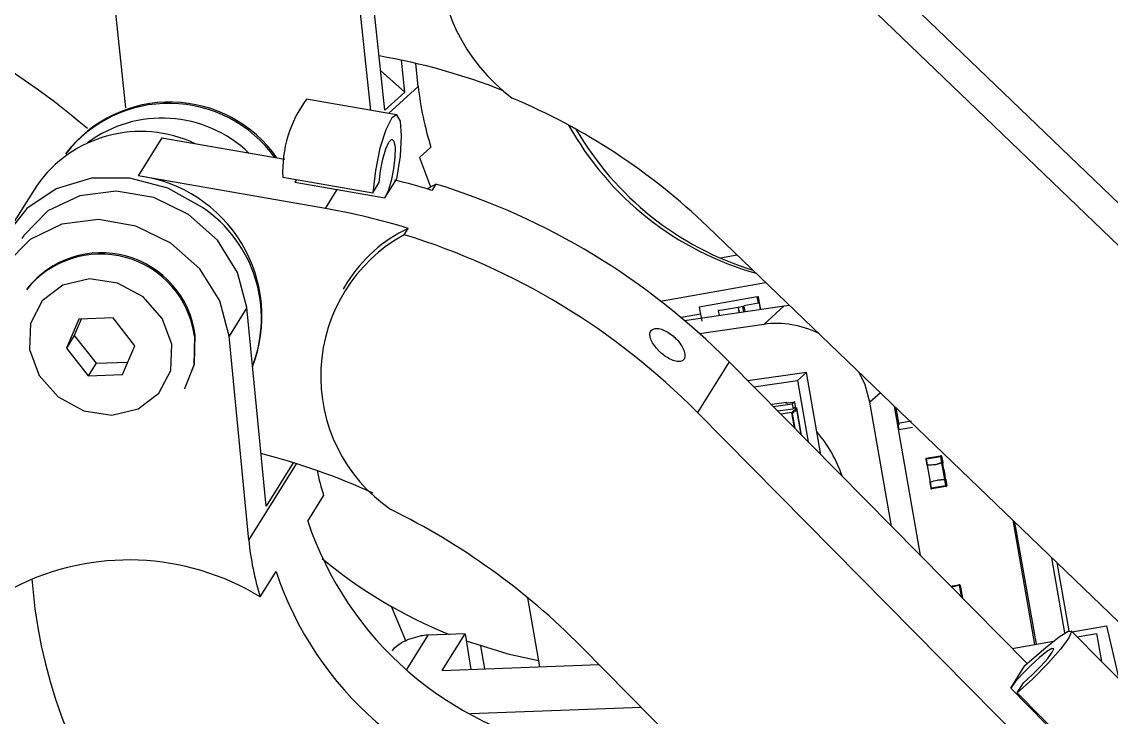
# Model space of a CAD drawing. Header units: millimetres. Extents: x -294 to 2792, y 5 to 1659.
# Drawn here: x 704.07 to 711.08, y 562.32 to 566.8 of the extents above; entities that cross this region are included whole.
import ezdxf

# ---------------------------------------------------------------- set-up
doc = ezdxf.new("R2010")
doc.units = ezdxf.units.MM
doc.layers.get('0').update_dxf_attribs({"lineweight": 18})

msp = doc.modelspace()

# ---------------------------------------------------------------- linework, layer by layer
at = {"color": 7, "linetype": 'Continuous', "lineweight": 25}
for p, q in [((706.4052, 566.2331), (706.2564, 567.6098)), ((706.3152, 566.2312), (706.1741, 567.5357)), ((704.6103, 567.4138), (704.7365, 566.2467)), ((711.3355, 565.4316), (709.3608, 567.3315)), ((713.0076, 563.5503), (709.2146, 567.1997)), ((706.5332, 566.3484), (706.511, 566.5541)), ((706.6195, 566.385), (706.6034, 566.5337)), ((706.3776, 566.4885), (706.5332, 566.3484)), ((706.4273, 566.2117), (706.6195, 566.385)), ((706.4801, 566.2025), (705.9012, 566.3034)), ((706.5332, 566.3484), (706.4052, 566.2331)), ((704.9705, 566.0539), (704.8175, 565.8094)), ((704.9705, 566.0539), (705.7604, 565.9162)), ((704.3545, 565.9575), (704.3494, 565.9494)), ((706.6285, 565.9285), (706.7016, 565.9945)), ((706.6285, 565.9285), (706.6988, 565.7393)), ((706.0225, 565.5995), (704.8175, 565.8094)), ((705.7477, 565.8021), (706.3265, 565.7012)), ((706.4053, 565.6683), (706.4816, 565.7902)), ((704.1617, 565.7437), (703.9833, 565.4586)), ((705.8358, 565.7867), (705.8264, 565.7692)), ((705.8264, 565.7692), (706.099, 565.7217)), ((706.0225, 565.5995), (706.099, 565.7217)), ((706.099, 565.7217), (706.4053, 565.6683)), ((706.3265, 565.7012), (706.3673, 565.7664)), ((706.6748, 565.726), (706.7331, 565.7568)), ((706.7331, 565.7568), (706.7076, 565.7161)), ((706.5292, 565.4309), (706.5547, 565.4717)), ((708.4826, 565.4826), (711.5758, 562.5065)), ((708.673, 565.2994), (708.5644, 565.2802)), ((706.1612, 565.1213), (706.1357, 565.0805)), ((708.1792, 565.004), (708.8559, 565.1234)), ((704.1025, 565.0835), (704.0974, 565.0754)), ((708.8022, 565.031), (708.4282, 564.965)), ((708.8022, 565.031), (708.8088, 565.0321)), ((708.8091, 564.9916), (708.8022, 565.031)), ((708.8232, 564.9502), (708.8088, 565.0321)), ((705.5166, 564.9618), (705.4019, 564.7784)), ((705.64, 563.6836), (705.5166, 564.9618)), ((708.3331, 564.879), (708.9748, 564.9722)), ((708.4282, 564.965), (708.4442, 564.8744)), ((708.6785, 564.9628), (708.5505, 564.9402)), ((708.6796, 564.9629), (708.6785, 564.9628)), ((708.6785, 564.9628), (708.6842, 564.93)), ((708.7091, 564.9682), (708.6796, 564.9629)), ((708.6796, 564.9629), (708.6854, 564.9302)), ((708.7091, 564.9682), (708.7157, 564.9693)), ((708.715, 564.9345), (708.7091, 564.9682)), ((708.7148, 564.9749), (708.8091, 564.9916)), ((708.7157, 564.9693), (708.7217, 564.9355)), ((708.8085, 565.0016), (708.8102, 564.9918)), ((708.8102, 564.9918), (708.8091, 564.9916)), ((708.8129, 565.0024), (708.8221, 564.95)), ((708.8432, 564.8536), (708.9748, 564.9722)), ((708.9748, 564.9722), (709.0089, 564.9762)), ((704.435, 564.8866), (704.3549, 564.7)), ((704.4513, 564.8872), (704.4059, 564.7815)), ((704.6555, 564.8949), (704.435, 564.8866)), ((704.7961, 564.7165), (704.6555, 564.8949)), ((708.4386, 564.9191), (708.312, 564.8968)), ((708.5505, 564.9402), (708.5556, 564.9113)), ((708.5542, 564.9408), (708.5532, 564.9465)), ((708.5553, 564.941), (708.5543, 564.9467)), ((708.8432, 564.8536), (708.4307, 564.7936)), ((704.4059, 564.7815), (704.3549, 564.7)), ((704.4059, 564.7815), (704.5464, 564.6031)), ((705.5287, 563.4654), (705.4019, 564.7784)), ((704.3549, 564.7), (704.4955, 564.5216)), ((704.716, 564.5299), (704.7961, 564.7165)), ((704.5464, 564.6031), (704.4955, 564.5216)), ((704.5464, 564.6031), (704.7507, 564.6107)), ((708.6207, 564.6123), (708.4168, 564.2864)), ((710.539, 562.6706), (708.6207, 564.6123)), ((704.4955, 564.5216), (704.716, 564.5299)), ((709.1193, 564.5446), (708.7418, 564.4898)), ((709.1193, 564.5446), (709.0608, 564.4919)), ((709.2119, 564.0139), (709.1193, 564.5446)), ((708.78, 564.4511), (709.0608, 564.4919)), ((709.0608, 564.4919), (709.1296, 564.0972)), ((705.1147, 564.4389), (705.1198, 564.447)), ((709.594, 564.4132), (709.5264, 564.3522)), ((708.893, 564.3367), (708.8957, 564.3391)), ((708.8957, 564.3391), (708.9926, 564.3532)), ((709.0269, 564.3402), (708.9068, 564.3227)), ((708.9853, 564.3466), (709.0434, 564.355)), ((708.9853, 564.3466), (708.9926, 564.3532)), ((708.9926, 564.3532), (708.9935, 564.3478)), ((709.0434, 564.355), (709.0269, 564.3402)), ((709.0269, 564.3402), (709.032, 564.3109)), ((709.032, 564.3109), (709.0485, 564.3257)), ((709.0485, 564.3257), (709.0434, 564.355)), ((709.6655, 563.5547), (709.5264, 564.3522)), ((709.683, 564.3276), (709.8505, 563.3675)), ((712.2015, 560.4555), (708.4168, 564.2864)), ((708.9328, 564.2965), (709.032, 564.3109)), ((709.0236, 564.2864), (708.9529, 564.2761)), ((709.0565, 564.316), (709.0236, 564.2864)), ((709.0409, 564.187), (709.0236, 564.2864)), ((709.0564, 564.3046), (709.0271, 564.2782)), ((709.0271, 564.2782), (709.0435, 564.1844)), ((709.0565, 564.316), (709.0341, 564.3128)), ((709.0846, 564.1427), (709.0564, 564.3046)), ((709.0872, 564.1401), (709.0565, 564.316)), ((709.7142, 564.2068), (709.6949, 564.3161)), ((709.7949, 564.2312), (709.7069, 564.2157)), ((709.7069, 564.2157), (709.7139, 564.1763)), ((709.7139, 564.1763), (709.8018, 564.1918)), ((709.0601, 564.1676), (709.061, 564.1678)), ((709.061, 564.1678), (709.0612, 564.1665)), ((709.8905, 563.9873), (709.8867, 563.9866)), ((709.8867, 563.9866), (709.8937, 563.9466)), ((709.8899, 563.9913), (709.9805, 564.0072)), ((709.8905, 563.9873), (709.981, 564.0033)), ((709.8975, 563.9473), (709.8905, 563.9873)), ((709.9805, 564.0072), (709.9839, 564.0078)), ((709.9851, 564.004), (709.981, 564.0033)), ((709.981, 564.0033), (709.9881, 563.9632)), ((709.9851, 564.004), (709.9885, 564.0046)), ((709.9922, 563.964), (709.9851, 564.004)), ((709.9955, 563.9646), (709.9885, 564.0046)), ((709.9885, 564.0046), (709.9956, 563.9646)), ((709.9885, 564.0046), (709.9885, 564.0046)), ((705.5287, 563.4654), (705.836, 563.9566)), ((705.8149, 563.9632), (705.64, 563.6836)), ((709.8957, 563.947), (709.9149, 563.8379)), ((709.8964, 563.9416), (709.8966, 563.9417)), ((709.9168, 563.8382), (709.8976, 563.9473)), ((709.9437, 563.95), (709.9438, 563.95)), ((709.9438, 563.95), (709.9881, 563.9633)), ((709.99, 563.9641), (709.9881, 563.9632)), ((709.9881, 563.9633), (709.9895, 563.9638)), ((709.9881, 563.9633), (710.0074, 563.8542)), ((709.99, 563.9641), (709.9895, 563.9638)), ((709.9902, 563.9636), (710.0094, 563.8546)), ((709.9928, 563.9586), (709.9948, 563.959)), ((709.9968, 563.9463), (709.9945, 563.9589)), ((709.9945, 563.9589), (710.0014, 563.9196)), ((710.0029, 563.9199), (710.0009, 563.9195)), ((710.001, 563.918), (710.0009, 563.9195)), ((710.003, 563.9183), (710.001, 563.918)), ((710.0011, 563.9174), (710.001, 563.918)), ((710.0011, 563.9174), (710.0031, 563.9178)), ((710.0015, 563.9159), (710.0011, 563.9174)), ((710.0035, 563.9163), (710.0015, 563.9159)), ((710.0035, 563.916), (710.0015, 563.9157)), ((710.0035, 563.9154), (710.0015, 563.9151)), ((710.0018, 563.9136), (710.0015, 563.9151)), ((710.0035, 563.9148), (710.0015, 563.9145)), ((710.0017, 563.9129), (710.0015, 563.9145)), ((710.0016, 563.9152), (710.0017, 563.9147)), ((710.0017, 563.9147), (710.0019, 563.9135)), ((710.0036, 563.9133), (710.0017, 563.9129)), ((710.0018, 563.9124), (710.0017, 563.9129)), ((710.002, 563.9124), (710.0018, 563.9136)), ((710.0018, 563.9124), (710.0037, 563.9127)), ((710.0022, 563.9109), (710.0018, 563.9124)), ((710.0021, 563.916), (710.0021, 563.9158)), ((710.0025, 563.9095), (710.0021, 563.9116)), ((710.0041, 563.911), (710.0021, 563.9106)), ((710.0025, 563.91), (710.0022, 563.9115)), ((710.0041, 563.9112), (710.0022, 563.9109)), ((710.0042, 563.9104), (710.0022, 563.91)), ((710.0022, 563.9101), (710.0024, 563.9097)), ((710.0025, 563.9101), (710.0022, 563.9101)), ((710.0024, 563.9085), (710.0022, 563.91)), ((710.0025, 563.9101), (710.0023, 563.9117)), ((710.0024, 563.9097), (710.0026, 563.9085)), ((710.0044, 563.9089), (710.0024, 563.9085)), ((710.0026, 563.9074), (710.0024, 563.9085)), ((710.0027, 563.9085), (710.0026, 563.909)), ((710.0028, 563.9085), (710.0026, 563.9085)), ((710.0046, 563.9077), (710.0026, 563.9074)), ((710.003, 563.9077), (710.0027, 563.9085)), ((710.0048, 563.9069), (710.0028, 563.9065)), ((710.0032, 563.9045), (710.0028, 563.9065)), ((710.0029, 563.9199), (710.003, 563.9183)), ((710.003, 563.9193), (710.0029, 563.9199)), ((710.0032, 563.905), (710.0029, 563.9066)), ((710.0031, 563.905), (710.0029, 563.9064)), ((710.003, 563.9189), (710.003, 563.9193)), ((710.0033, 563.9172), (710.003, 563.9189)), ((710.0032, 563.9174), (710.003, 563.9187)), ((710.003, 563.9187), (710.003, 563.9181)), ((710.003, 563.9183), (710.0031, 563.9178)), ((710.003, 563.9181), (710.003, 563.918)), ((710.003, 563.918), (710.0031, 563.918)), ((710.003, 563.9076), (710.0049, 563.908)), ((710.003, 563.9076), (710.003, 563.9077)), ((710.003, 563.9076), (710.003, 563.9076)), ((710.003, 563.9068), (710.003, 563.9076)), ((710.0031, 563.9072), (710.003, 563.9074)), ((710.005, 563.9071), (710.003, 563.9068)), ((710.0031, 563.9062), (710.003, 563.9068)), ((710.0031, 563.918), (710.0032, 563.9174)), ((710.0031, 563.9178), (710.0035, 563.9163)), ((710.0032, 563.9066), (710.0031, 563.9072)), ((710.0032, 563.9064), (710.0032, 563.9066)), ((710.0033, 563.9052), (710.0032, 563.9058)), ((710.0051, 563.9048), (710.0032, 563.9045)), ((710.0034, 563.9169), (710.0033, 563.9172)), ((710.0033, 563.9058), (710.0033, 563.906)), ((710.0034, 563.9052), (710.0033, 563.9058)), ((710.0035, 563.9044), (710.0033, 563.9052)), ((710.0053, 563.904), (710.0033, 563.9037)), ((710.0035, 563.9027), (710.0033, 563.9037)), ((710.0035, 563.9163), (710.0034, 563.9169)), ((710.0053, 563.9057), (710.0034, 563.9053)), ((710.0034, 563.9047), (710.0034, 563.9052)), ((710.0036, 563.9026), (710.0034, 563.9037)), ((710.0035, 563.9154), (710.0038, 563.9139)), ((710.0035, 563.9148), (710.0036, 563.9133)), ((710.0036, 563.9143), (710.0035, 563.9148)), ((710.0036, 563.9041), (710.0035, 563.9049)), ((710.0035, 563.904), (710.0035, 563.9044)), ((710.0055, 563.9044), (710.0035, 563.904)), ((710.0054, 563.903), (710.0035, 563.9027)), ((710.0036, 563.9155), (710.0037, 563.9151)), ((710.0036, 563.9151), (710.0036, 563.9155)), ((710.0038, 563.9139), (710.0036, 563.9151)), ((710.0036, 563.9138), (710.0036, 563.9143)), ((710.0039, 563.9122), (710.0036, 563.9138)), ((710.0039, 563.9123), (710.0036, 563.9137)), ((710.0036, 563.9137), (710.0037, 563.9131)), ((710.0036, 563.9133), (710.0037, 563.9127)), ((710.0038, 563.9016), (710.0036, 563.9026)), ((710.0037, 563.9151), (710.0039, 563.9139)), ((710.0037, 563.9131), (710.0037, 563.913)), ((710.0037, 563.913), (710.0037, 563.9129)), ((710.0037, 563.9129), (710.0039, 563.9123)), ((710.0037, 563.9127), (710.0041, 563.9112)), ((710.0057, 563.9016), (710.0037, 563.9012)), ((710.004, 563.9128), (710.0038, 563.9127)), ((710.0039, 563.902), (710.0038, 563.9029)), ((710.004, 563.9013), (710.0038, 563.9023)), ((710.0038, 563.9012), (710.0038, 563.9016)), ((710.0041, 563.9128), (710.0039, 563.9139)), ((710.0039, 563.9139), (710.004, 563.9133)), ((710.004, 563.9133), (710.0039, 563.9133)), ((710.004, 563.9118), (710.0039, 563.9122)), ((710.0059, 563.901), (710.0039, 563.9007)), ((710.004, 563.9128), (710.0041, 563.9128)), ((710.0041, 563.9119), (710.004, 563.9119)), ((710.0041, 563.9112), (710.004, 563.9118)), ((710.0043, 563.8989), (710.004, 563.9005)), ((710.0042, 563.912), (710.0041, 563.912)), ((710.0041, 563.9119), (710.0045, 563.9099)), ((710.0044, 563.9104), (710.0041, 563.9119)), ((710.0041, 563.9119), (710.0041, 563.9119)), ((710.0045, 563.8984), (710.0041, 563.9005)), ((710.0061, 563.8992), (710.0041, 563.8989)), ((710.0042, 563.8984), (710.0041, 563.8989)), ((710.0042, 563.912), (710.0042, 563.912)), ((710.0046, 563.9099), (710.0042, 563.912)), ((710.0042, 563.912), (710.0045, 563.9104)), ((710.0042, 563.9118), (710.0044, 563.9104)), ((710.0042, 563.9118), (710.0042, 563.9118)), ((710.0045, 563.9104), (710.0042, 563.9118)), ((710.0042, 563.9104), (710.0044, 563.9089)), ((710.0042, 563.9104), (710.0043, 563.91)), ((710.0042, 563.91), (710.0042, 563.9104)), ((710.0044, 563.9088), (710.0042, 563.91)), ((710.0042, 563.9042), (710.0042, 563.9038)), ((710.0045, 563.899), (710.0042, 563.9006)), ((710.0044, 563.8989), (710.0042, 563.9004)), ((710.0062, 563.8987), (710.0042, 563.8984)), ((710.0043, 563.91), (710.0045, 563.9088)), ((710.0044, 563.9104), (710.0044, 563.9104)), ((710.0045, 563.9099), (710.0044, 563.9098)), ((710.0044, 563.9089), (710.0046, 563.9077)), ((710.0045, 563.9082), (710.0044, 563.9088)), ((710.0045, 563.9104), (710.0045, 563.9104)), ((710.0045, 563.9099), (710.0046, 563.9099)), ((710.0046, 563.9093), (710.0045, 563.9093)), ((710.0045, 563.9088), (710.0046, 563.9083)), ((710.0046, 563.9083), (710.0045, 563.9082)), ((710.0046, 563.9093), (710.0047, 563.9088)), ((710.005, 563.908), (710.0046, 563.9093)), ((710.0048, 563.9077), (710.0046, 563.9088)), ((710.0047, 563.9088), (710.0046, 563.9088)), ((710.0046, 563.9077), (710.0048, 563.9077)), ((710.0047, 563.9088), (710.0049, 563.908)), ((710.0049, 563.908), (710.0047, 563.908)), ((710.0049, 563.9079), (710.0047, 563.9079)), ((710.0049, 563.907), (710.0047, 563.907)), ((710.0048, 563.9069), (710.0051, 563.9048)), ((710.005, 563.9053), (710.0048, 563.9069)), ((710.0048, 563.9069), (710.0048, 563.9069)), ((710.0048, 563.9068), (710.0051, 563.9053)), ((710.0049, 563.9068), (710.0048, 563.9068)), ((710.0048, 563.9008), (710.0048, 563.9007)), ((710.0049, 563.908), (710.0049, 563.9079)), ((710.0049, 563.908), (710.0049, 563.908)), ((710.0049, 563.9079), (710.005, 563.9071)), ((710.0049, 563.907), (710.0049, 563.907)), ((710.0053, 563.9048), (710.0049, 563.907)), ((710.0049, 563.907), (710.0052, 563.9053)), ((710.0051, 563.9053), (710.0049, 563.9068)), ((710.005, 563.9077), (710.0051, 563.9075)), ((710.0051, 563.9066), (710.005, 563.9077)), ((710.005, 563.9071), (710.0051, 563.9066)), ((710.0051, 563.9066), (710.005, 563.9066)), ((710.0052, 563.9062), (710.005, 563.9062)), ((710.0051, 563.9053), (710.005, 563.9053)), ((710.0051, 563.9075), (710.0052, 563.907)), ((710.0052, 563.9067), (710.0051, 563.9067)), ((710.0052, 563.9053), (710.0051, 563.9053)), ((710.0051, 563.9048), (710.0053, 563.9048)), ((710.0054, 563.9047), (710.0051, 563.9047)), ((710.0052, 563.9067), (710.0052, 563.907)), ((710.0052, 563.907), (710.0052, 563.9067)), ((710.0052, 563.9067), (710.0052, 563.9067)), ((710.0052, 563.9063), (710.0052, 563.9062)), ((710.0053, 563.906), (710.0052, 563.9063)), ((710.0052, 563.9062), (710.0053, 563.9055)), ((710.0052, 563.9062), (710.0052, 563.9062)), ((710.0053, 563.9055), (710.0052, 563.9062)), ((710.0052, 563.9062), (710.0053, 563.9055)), ((710.0053, 563.9055), (710.0052, 563.9055)), ((710.0053, 563.9055), (710.0052, 563.9055)), ((710.0052, 563.8985), (710.0057, 563.8953)), ((710.0055, 563.9052), (710.0053, 563.906)), ((710.0054, 563.9052), (710.0053, 563.9057)), ((710.0053, 563.9055), (710.0054, 563.9047)), ((710.0054, 563.9051), (710.0053, 563.9055)), ((710.0053, 563.9055), (710.0054, 563.905)), ((710.0053, 563.904), (710.0054, 563.903)), ((710.0053, 563.904), (710.0053, 563.904)), ((710.0054, 563.9031), (710.0053, 563.904)), ((710.0054, 563.9052), (710.0056, 563.9044)), ((710.0055, 563.9045), (710.0054, 563.9052)), ((710.0054, 563.9047), (710.0055, 563.9044)), ((710.0054, 563.904), (710.0056, 563.903)), ((710.0054, 563.904), (710.0054, 563.904)), ((710.0056, 563.9029), (710.0054, 563.904)), ((710.0057, 563.902), (710.0054, 563.9031)), ((710.0056, 563.9044), (710.0055, 563.9052)), ((710.0055, 563.9044), (710.0055, 563.9045)), ((710.0056, 563.9037), (710.0055, 563.9037)), ((710.0058, 563.9027), (710.0055, 563.9026)), ((710.0056, 563.9044), (710.0056, 563.9044)), ((710.0057, 563.9037), (710.0056, 563.9037)), ((710.0056, 563.903), (710.0057, 563.902)), ((710.0058, 563.9015), (710.0056, 563.9029)), ((710.0058, 563.9032), (710.0057, 563.9037)), ((710.0057, 563.9032), (710.0059, 563.9024)), ((710.0057, 563.9032), (710.0058, 563.9032)), ((710.0059, 563.9025), (710.0057, 563.9032)), ((710.0058, 563.9016), (710.0057, 563.902)), ((710.0057, 563.902), (710.0058, 563.9016)), ((710.0058, 563.903), (710.0058, 563.903)), ((710.0059, 563.901), (710.0058, 563.9015)), ((710.0061, 563.9014), (710.0058, 563.9014)), ((710.0059, 563.9025), (710.0059, 563.9025)), ((710.0059, 563.9024), (710.0059, 563.9024)), ((710.006, 563.9021), (710.006, 563.9021)), ((710.006, 563.9017), (710.006, 563.9017)), ((710.006, 563.9009), (710.006, 563.9009)), ((710.0063, 563.8987), (710.006, 563.9009)), ((710.006, 563.9009), (710.0062, 563.8993)), ((710.0062, 563.9009), (710.006, 563.9009)), ((710.0061, 563.9008), (710.0064, 563.8988)), ((710.0064, 563.8993), (710.0061, 563.9008)), ((710.0061, 563.9008), (710.0061, 563.9008)), ((710.0062, 563.8993), (710.0061, 563.8992)), ((710.0061, 563.8992), (710.0062, 563.8987)), ((710.0062, 563.9009), (710.0062, 563.9009)), ((710.0066, 563.8988), (710.0062, 563.9009)), ((710.0062, 563.9009), (710.0065, 563.8993)), ((710.0062, 563.9007), (710.0064, 563.8993)), ((710.0062, 563.9007), (710.0062, 563.9007)), ((710.0064, 563.8993), (710.0062, 563.9007)), ((710.0062, 563.8987), (710.0063, 563.8987)), ((710.0064, 563.8988), (710.0063, 563.8987)), ((710.0064, 563.8993), (710.0064, 563.8993)), ((710.0065, 563.8993), (710.0064, 563.8993)), ((710.0064, 563.8988), (710.0066, 563.8988)), ((709.913, 563.8375), (709.92, 563.7975)), ((709.914, 563.8432), (709.9137, 563.8431)), ((709.9238, 563.7982), (709.9168, 563.8382)), ((709.9612, 563.8515), (709.9611, 563.8515)), ((710.0074, 563.8542), (709.9612, 563.8515)), ((710.005, 563.8951), (710.007, 563.8955)), ((710.0074, 563.8926), (710.0054, 563.8923)), ((710.0056, 563.8907), (710.0076, 563.8911)), ((710.006, 563.8901), (710.0058, 563.8913)), ((710.0061, 563.8899), (710.006, 563.8901)), ((710.0061, 563.8891), (710.006, 563.89)), ((710.0068, 563.8853), (710.0061, 563.8891)), ((710.0082, 563.8872), (710.0062, 563.8869)), ((710.0068, 563.886), (710.0068, 563.886)), ((710.0088, 563.8838), (710.0069, 563.8834)), ((710.0071, 563.8822), (710.0069, 563.8834)), ((710.0091, 563.8825), (710.0071, 563.8822)), ((710.0072, 563.8815), (710.0071, 563.8822)), ((710.0092, 563.8819), (710.0072, 563.8815)), ((710.0093, 563.8835), (710.0073, 563.8831)), ((710.0073, 563.8542), (710.0094, 563.8541)), ((710.0073, 563.8542), (710.0144, 563.8142)), ((710.0077, 563.8913), (710.0076, 563.8915)), ((710.0081, 563.8902), (710.0078, 563.8919)), ((710.0078, 563.8917), (710.008, 563.8904)), ((710.0079, 563.8903), (710.008, 563.8894)), ((710.0087, 563.8864), (710.0079, 563.8903)), ((710.0098, 563.8786), (710.0079, 563.8783)), ((710.008, 563.8904), (710.008, 563.8902)), ((710.008, 563.8894), (710.0088, 563.8856)), ((710.0102, 563.8773), (710.0082, 563.877)), ((710.0087, 563.8864), (710.0087, 563.8864)), ((710.0088, 563.8838), (710.0091, 563.8825)), ((710.0088, 563.8541), (710.0094, 563.8541)), ((710.0089, 563.8771), (710.0119, 563.8604)), ((710.0093, 563.8819), (710.009, 563.8834)), ((710.0091, 563.8825), (710.0092, 563.8819)), ((710.0119, 563.8604), (710.0092, 563.8757)), ((710.0097, 563.8808), (710.0095, 563.8808)), ((710.0121, 563.8605), (710.0102, 563.8601)), ((710.0114, 563.8549), (710.0184, 563.8149)), ((710.0218, 563.8155), (710.0148, 563.8555)), ((710.0148, 563.8555), (710.0218, 563.8155)), ((709.92, 563.7975), (709.9238, 563.7982)), ((710.0144, 563.8142), (709.9238, 563.7982)), ((710.0152, 563.8103), (709.9247, 563.7943)), ((710.0144, 563.8142), (710.0184, 563.8149)), ((710.0186, 563.8109), (710.0152, 563.8103)), ((710.0184, 563.8149), (710.0218, 563.8155)), ((710.0218, 563.8155), (710.0218, 563.8155)), ((705.9088, 563.5878), (706.0107, 563.7508)), ((710.446, 563.5935), (710.587, 562.7937)), ((710.5988, 562.7957), (710.4606, 563.5794)), ((710.7825, 562.8685), (710.6973, 563.3518)), ((710.7303, 563.32), (710.8077, 562.8808)), ((704.1334, 563.2162), (704.1522, 563.0221)), ((705.6029, 563.099), (705.7049, 563.2619)), ((710.0504, 563.1652), (710.0607, 563.167)), ((710.0564, 563.1703), (710.0601, 563.171)), ((710.0564, 563.1703), (710.0567, 563.1683)), ((710.0601, 563.171), (710.1001, 563.178)), ((710.0606, 563.167), (710.1006, 563.174)), ((710.0606, 563.167), (710.0608, 563.169)), ((710.1001, 563.178), (710.1035, 563.1786)), ((710.1047, 563.1748), (710.1006, 563.174)), ((710.1006, 563.174), (710.1135, 563.1013)), ((710.1081, 563.1754), (710.1047, 563.1748)), ((710.1047, 563.1748), (710.1186, 563.0962)), ((710.1228, 563.0918), (710.1081, 563.1754)), ((710.1081, 563.1754), (710.1081, 563.1754)), ((710.1081, 563.1754), (710.1228, 563.0918)), ((707.4018, 562.649), (707.3241, 563.0943)), ((706.5427, 562.812), (706.4474, 563.0374)), ((706.682, 562.8527), (706.5433, 562.6312)), ((706.9212, 562.8617), (706.682, 562.8527)), ((706.7733, 562.6254), (706.9212, 562.8617)), ((706.9212, 562.8617), (706.9592, 562.6324)), ((711.2415, 562.4571), (710.8232, 562.8806)), ((710.8293, 562.8744), (711.0495, 562.9132)), ((710.8613, 562.842), (710.9854, 562.8639)), ((710.9854, 562.8639), (711.0171, 562.6843)), ((711.0495, 562.9132), (711.1281, 562.5719)), ((707.02, 562.7848), (707.046, 562.6357)), ((707.6677, 562.7808), (710.6901, 559.7215)), ((710.4426, 562.7682), (710.7076, 562.8149)), ((710.5248, 562.6583), (710.6588, 562.7743)), ((706.7733, 562.6254), (707.7838, 562.6633)), ((710.4331, 562.5117), (710.5248, 562.6583)), ((710.4331, 562.5117), (710.8514, 562.0882)), ((710.4753, 562.481), (710.5161, 562.5461)), ((710.4753, 562.481), (710.8937, 562.0575)), ((708.0566, 562.3871), (706.9553, 562.3458))]:
    msp.add_line(p, q, dxfattribs=at)
for points in [[(706.4816, 565.7902), (706.5046, 565.9361), (706.513, 566.0671), (706.5053, 566.1609), (706.4829, 566.2017), (706.4496, 566.1825), (706.4109, 566.1067), (706.3735, 565.987), (706.3437, 565.8438), (706.3265, 565.7012)], [(706.3673, 565.7664), (706.3762, 565.8413), (706.3914, 565.9172), (706.4108, 565.9825), (706.4313, 566.0274), (706.4498, 566.0449), (706.4635, 566.0324), (706.4704, 565.9918), (706.4693, 565.9293), (706.4604, 565.8544), (706.4451, 565.7785), (706.4258, 565.7131), (706.4053, 565.6683)], [(705.2311, 565.6052), (705.0079, 565.7306), (704.7634, 565.7954), (704.5176, 565.7941), (704.2903, 565.727), (704.0999, 565.5995), (703.9619, 565.4219), (703.8875, 565.2086), (703.8769, 565.041)], [(705.5166, 564.9618), (705.4571, 565.1884), (705.3281, 565.3948), (705.142, 565.5606), (704.9173, 565.6698), (704.6758, 565.7115), (704.4412, 565.6818), (704.2364, 565.5835), (704.0816, 565.4262), (704.0681, 565.4055)], [(705.4019, 564.7784), (705.3424, 565.0051), (705.2134, 565.2114), (705.0273, 565.3773), (704.8026, 565.4865), (704.5611, 565.5282), (704.3265, 565.4985), (704.1217, 565.4002), (703.9669, 565.2429), (703.8771, 565.042), (703.8612, 564.8173)], [(705.0339, 564.7254), (704.9713, 564.8917), (704.8483, 565.0301), (704.6839, 565.1195), (704.5029, 565.1463), (704.333, 565.1064), (704.2, 565.0058), (704.1242, 564.86), (704.1171, 564.6911), (704.1797, 564.5247), (704.3027, 564.3864), (704.4671, 564.297), (704.6481, 564.2702), (704.818, 564.3101), (704.951, 564.4107), (705.0268, 564.5565), (705.0339, 564.7254)], [(705.1791, 564.7786), (705.1756, 564.59), (705.1147, 564.4389)], [(705.1198, 564.447), (705.1807, 564.5982), (705.1842, 564.7867)], [(709.5264, 564.3522), (709.4953, 564.4649), (709.4586, 564.5435)], [(709.9956, 563.9646), (709.9955, 563.9622), (709.9954, 563.9605), (709.9952, 563.9594), (709.9948, 563.959), (709.9943, 563.9592), (709.9937, 563.9602), (709.993, 563.9617), (709.9922, 563.964)], [(710.0148, 563.8555), (710.014, 563.8577), (710.0132, 563.8593), (710.0126, 563.8602), (710.0121, 563.8605), (710.0118, 563.8601), (710.0115, 563.859), (710.0114, 563.8573), (710.0114, 563.8549)], [(710.6588, 562.7743), (710.7441, 562.8429), (710.8025, 562.8788), (710.825, 562.8765), (710.8082, 562.8363), (710.7548, 562.7642), (710.6727, 562.6714), (710.5746, 562.572), (710.4753, 562.481)], [(706.9288, 562.8159), (707.1963, 562.7338), (707.3946, 562.69)], [(710.5161, 562.5461), (710.5712, 562.5967), (710.6258, 562.652), (710.6713, 562.7035), (710.701, 562.7435), (710.7104, 562.7659), (710.6978, 562.7672), (710.6654, 562.7472), (710.618, 562.7091), (710.5629, 562.6585), (710.5084, 562.6033), (710.4628, 562.5517), (710.4331, 562.5117)]]:
    msp.add_lwpolyline(points, dxfattribs=at)
for centre, radius, start, end in [((707.9317, 567.2576), 1.1825, 123.54056, 233.22085), ((701.2783, 562.3626), 4.9383, 49.42391, 62.12656), ((705.6901, 562.6232), 4.0157, 68.42135, 80.2878), ((708.6217, 566.602), 2.0139, 186.18814, 197.55933), ((705.0206, 565.4426), 0.8419, 34.94976, 142.29053), ((706.5264, 565.8377), 0.7795, 143.31796, 182.62049), ((705.639, 562.5298), 4.0993, 46.07945, 67.2593), ((705.015, 565.4353), 0.841, 35.80167, 142.31518), ((704.9715, 565.3759), 0.8054, 46.12253, 126.64981), ((704.8339, 565.2772), 0.8182, 64.64902, 145.23767), ((709.336, 567.107), 1.9995, 209.04218, 254.29864), ((709.3655, 567.1122), 1.9995, 210.06655, 252.79232), ((704.702, 564.9053), 0.9115, 339.09634, 82.71692), ((705.4155, 561.5125), 4.3977, 72.91365, 76.16959), ((705.3953, 561.4216), 4.537, 44.69032, 72.85078), ((704.7543, 564.894), 0.8563, 338.87211, 56.15909), ((705.2725, 561.3044), 4.3601, 72.89858, 80.09459), ((706.9628, 564.6173), 0.9469, 115.53628, 147.84395), ((707.0331, 564.5199), 1.0411, 118.94603, 235.47268), ((705.1914, 561.0957), 4.537, 44.69032, 72.85078), ((704.5751, 564.6969), 0.6095, 7.70757, 141.60721), ((704.5802, 564.705), 0.6095, 7.70757, 141.60721), ((708.927, 564.2618), 0.5977, 63.09009, 98.05777), ((708.4779, 563.5701), 0.9235, 19.23823, 39.94835), ((704.4944, 559.6982), 4.4646, 65.71928, 75.56473), ((709.8906, 563.9873), 0.004, 100, 190), ((709.9167, 563.9929), 0.0268, 183.57376, 192.13409), ((709.9812, 564.0033), 0.004, 9.97988, 99.97986), ((710.0072, 564.0089), 0.0268, 183.57376, 192.13409), ((709.9846, 564.0039), 0.004, 10, 100), ((709.9846, 564.0039), 0.004, 9.97988, 99.97986), ((707.7961, 564.3053), 1.8695, 192.12704, 197.25444), ((709.9019, 563.9477), 0.00826, 187.89547, 227.74868), ((709.9984, 563.9647), 0.00826, 187.89547, 227.74868), ((709.9211, 563.8393), 0.00826, 152.25132, 192.10453), ((710.0175, 563.8563), 0.00826, 152.25132, 192.10453), ((709.924, 563.7982), 0.004, 190, 280), ((709.9504, 563.8019), 0.0268, 187.86591, 196.42624), ((710.0409, 563.8178), 0.0268, 187.86591, 196.42624), ((710.0145, 563.8142), 0.004, 280.02014, 10.02012), ((710.0179, 563.8148), 0.004, 280, 10), ((710.0179, 563.8148), 0.004, 280.02014, 10.02012), ((704.4395, 559.5862), 4.5417, 44.69937, 63.8236), ((708.0019, 564.2851), 2.2062, 198.42515, 259.49318), ((707.3501, 563.6437), 1.8301, 185.59102, 197.31451), ((704.7566, 561.7143), 1.6228, 58.56741, 116.95112), ((707.9647, 565.7005), 3.065, 230.17408, 248.03853), ((707.798, 563.9593), 2.2062, 198.42515, 259.49318), ((710.1008, 563.1741), 0.004, 9.97988, 99.97986), ((710.1269, 563.1797), 0.0268, 183.57376, 192.13409), ((710.1042, 563.1747), 0.004, 9.97988, 99.97986), ((707.3549, 563.453), 3.2316, 187.66232, 254.31467), ((706.6964, 562.464), 0.389, 92.11879, 99.05865), ((710.3352, 562.8948), 1.0064, 303.70254, 334.22601)]:
    msp.add_arc(centre, radius, start, end, dxfattribs=at)
for points, knots in [([(708.2601, 564.7788), (708.2477, 564.7883), (708.2228, 564.8073), (708.1842, 564.824), (708.1504, 564.8294), (708.1248, 564.8226), (708.1107, 564.8047), (708.1095, 564.7776), (708.1214, 564.7444), (708.1447, 564.7084), (708.1768, 564.6737), (708.214, 564.644), (708.2521, 564.6227), (708.287, 564.6123), (708.3148, 564.6143), (708.3324, 564.6285), (708.338, 564.6534), (708.331, 564.686), (708.3121, 564.7225), (708.2867, 564.7548), (708.2676, 564.772), (708.2601, 564.7788)], [0, 0, 0, 0, 0.0365609, 0.0731245, 0.1096243, 0.1460755, 0.1825111, 0.218944, 0.2553778, 0.2918205, 0.3282971, 0.3648494, 0.4014986, 0.438192, 0.4748041, 0.5112318, 0.5475045, 0.5837786, 0.6202079, 0.6568198, 0.6800798, 0.6800798, 0.6800798, 0.6800798]), ([(709.8946, 563.9475), (709.8944, 563.9473), (709.8939, 563.9471), (709.8937, 563.9468), (709.8937, 563.9466), (709.8937, 563.9466)], [0, 0, 0, 0, 0.000599505, 0.001200107, 0.001363054, 0.001363054, 0.001363054, 0.001363054]), ([(709.8957, 563.947), (709.8957, 563.947), (709.8957, 563.9471), (709.896, 563.9473), (709.8961, 563.9474), (709.8962, 563.9474)], [0, 0, 0, 0, 0.0003043081, 0.0006087348, 0.0006902866, 0.0006902866, 0.0006902866, 0.0006902866]), ([(709.9895, 563.9638), (709.9897, 563.9638), (709.99, 563.9638), (709.9901, 563.9637), (709.9902, 563.9636), (709.9902, 563.9636)], [0, 0, 0, 0, 0.0003317429, 0.0006632672, 0.0007634592, 0.0007634592, 0.0007634592, 0.0007634592]), ([(709.9922, 563.964), (709.9921, 563.9641), (709.9919, 563.9642), (709.9913, 563.9644), (709.9909, 563.9644), (709.9908, 563.9644)], [0, 0, 0, 0, 0.000669034, 0.001338294, 0.001497882, 0.001497882, 0.001497882, 0.001497882]), ([(710.0015, 563.9151), (710.0015, 563.9153), (710.0015, 563.9156), (710.0015, 563.9157), (710.0015, 563.9157)], [0, 0, 0, 0, 0.0003015426, 0.0006187568, 0.0006187568, 0.0006187568, 0.0006187568]), ([(710.0022, 563.91), (710.0022, 563.9102), (710.0021, 563.9105), (710.0021, 563.9106), (710.0021, 563.9106)], [0, 0, 0, 0, 0.0003015426, 0.0006187568, 0.0006187568, 0.0006187568, 0.0006187568]), ([(710.0033, 563.9055), (710.0033, 563.9055), (710.0033, 563.9055), (710.0033, 563.9054), (710.0033, 563.9054), (710.0034, 563.9054), (710.0034, 563.9053)], [0, 0, 0, 0, 0.0000342467, 0.0000664721, 0.0000986975, 0.0001329445, 0.0001329445, 0.0001329445, 0.0001329445]), ([(710.0035, 563.9049), (710.0034, 563.905), (710.0034, 563.9051), (710.0034, 563.9053), (710.0034, 563.9054), (710.0033, 563.9054), (710.0033, 563.9055)], [0, 0, 0, 0, 0.000178383, 0.0003288577, 0.000464057, 0.0006009115, 0.0006009115, 0.0006009115, 0.0006009115]), ([(710.0034, 563.9046), (710.0035, 563.9046), (710.0035, 563.9046), (710.0034, 563.9046), (710.0034, 563.9047), (710.0034, 563.9047)], [0, 0, 0, 0, 0.0000585856, 0.000085439, 0.0001124388, 0.0001124388, 0.0001124388, 0.0001124388]), ([(710.0035, 563.916), (710.0035, 563.916), (710.0034, 563.9159), (710.0035, 563.9156), (710.0035, 563.9154)], [0, 0, 0, 0, 0.0003172143, 0.0006187568, 0.0006187568, 0.0006187568, 0.0006187568]), ([(710.0036, 563.9154), (710.0036, 563.9156), (710.0035, 563.916), (710.0035, 563.916), (710.0035, 563.916)], [0, 0, 0, 0, 0.0003003893, 0.0006193096, 0.0006193096, 0.0006193096, 0.0006193096]), ([(710.0037, 563.9012), (710.0037, 563.9014), (710.0036, 563.9019), (710.0035, 563.9024), (710.0035, 563.9027)], [0, 0, 0, 0, 0.00073297, 0.001494409, 0.001494409, 0.001494409, 0.001494409]), ([(710.0039, 563.9139), (710.0039, 563.9142), (710.0038, 563.9148), (710.0037, 563.9152), (710.0036, 563.9154)], [0, 0, 0, 0, 0.00081804, 0.001579631, 0.001579631, 0.001579631, 0.001579631]), ([(710.0038, 563.9023), (710.0038, 563.9025), (710.0038, 563.9027), (710.0037, 563.9029), (710.0037, 563.9031), (710.0037, 563.9032), (710.0037, 563.9033), (710.0037, 563.9033), (710.0037, 563.9034)], [0, 0, 0, 0, 0.000276651, 0.000399377, 0.000517782, 0.000637433, 0.000763732, 0.001052964, 0.001052964, 0.001052964, 0.001052964]), ([(710.0039, 563.9007), (710.0039, 563.9007), (710.0039, 563.9007), (710.0038, 563.9011), (710.0037, 563.9012)], [0, 0, 0, 0, 0.0003086535, 0.0005941658, 0.0005941658, 0.0005941658, 0.0005941658]), ([(710.0041, 563.9011), (710.0041, 563.9011), (710.0041, 563.9011), (710.004, 563.9013), (710.004, 563.9016), (710.0039, 563.9019), (710.0039, 563.902)], [0, 0, 0, 0, 0.000240142, 0.0004620521, 0.0006952471, 0.0009655717, 0.0009655717, 0.0009655717, 0.0009655717]), ([(710.0041, 563.911), (710.0041, 563.911), (710.0041, 563.9109), (710.0041, 563.9105), (710.0042, 563.9104)], [0, 0, 0, 0, 0.0003172143, 0.0006187568, 0.0006187568, 0.0006187568, 0.0006187568]), ([(710.0043, 563.9104), (710.0042, 563.9106), (710.0042, 563.9109), (710.0041, 563.911), (710.0041, 563.911)], [0, 0, 0, 0, 0.0003003893, 0.0006193096, 0.0006193096, 0.0006193096, 0.0006193096]), ([(710.0046, 563.9088), (710.0045, 563.9091), (710.0044, 563.9097), (710.0043, 563.9102), (710.0043, 563.9104)], [0, 0, 0, 0, 0.00081804, 0.001579631, 0.001579631, 0.001579631, 0.001579631]), ([(710.0052, 563.907), (710.0052, 563.9071), (710.0051, 563.9074), (710.0051, 563.9076), (710.005, 563.9079), (710.005, 563.908), (710.005, 563.908)], [0, 0, 0, 0, 0.000231839, 0.000469166, 0.000732601, 0.001037513, 0.001037513, 0.001037513, 0.001037513]), ([(710.0053, 563.9058), (710.0053, 563.9058), (710.0053, 563.9058), (710.0054, 563.9056), (710.0054, 563.9054), (710.0054, 563.9053), (710.0054, 563.9052)], [0, 0, 0, 0, 0.0001368546, 0.0002720538, 0.0004225285, 0.0006009115, 0.0006009115, 0.0006009115, 0.0006009115]), ([(710.0053, 563.9057), (710.0053, 563.9057), (710.0053, 563.9057), (710.0053, 563.9058), (710.0053, 563.9058), (710.0053, 563.9058), (710.0053, 563.9058)], [0, 0, 0, 0, 0.000034247, 0.0000664724, 0.0000986978, 0.0001329445, 0.0001329445, 0.0001329445, 0.0001329445]), ([(710.0054, 563.9049), (710.0054, 563.9049), (710.0054, 563.9049), (710.0054, 563.9049), (710.0054, 563.905), (710.0054, 563.905), (710.0054, 563.9051)], [0, 0, 0, 0, 0.0000391959, 0.0000765885, 0.0001147322, 0.0001560424, 0.0001560424, 0.0001560424, 0.0001560424]), ([(710.0054, 563.905), (710.0054, 563.905), (710.0054, 563.905), (710.0054, 563.9049), (710.0054, 563.9049), (710.0054, 563.9049)], [0, 0, 0, 0, 0.0000269998, 0.0000538532, 0.0001124388, 0.0001124388, 0.0001124388, 0.0001124388]), ([(710.0054, 563.903), (710.0055, 563.9028), (710.0056, 563.9022), (710.0057, 563.9018), (710.0057, 563.9016)], [0, 0, 0, 0, 0.000761438, 0.001494409, 0.001494409, 0.001494409, 0.001494409]), ([(710.0056, 563.9037), (710.0056, 563.9037), (710.0056, 563.9037), (710.0056, 563.9036), (710.0056, 563.9035), (710.0057, 563.9034), (710.0057, 563.9032), (710.0057, 563.903), (710.0058, 563.9028), (710.0058, 563.9027)], [0, 0, 0, 0, 0.000173047, 0.000296248, 0.000495098, 0.000586845, 0.000747633, 0.000830919, 0.001055722, 0.001055722, 0.001055722, 0.001055722]), ([(710.0058, 563.9026), (710.0058, 563.9027), (710.0058, 563.9028), (710.0058, 563.9029), (710.0057, 563.903), (710.0057, 563.9031), (710.0057, 563.9032), (710.0057, 563.9032), (710.0057, 563.9032), (710.0057, 563.9032)], [0, 0, 0, 0, 0.0001266178, 0.0001707043, 0.0002576644, 0.0003000857, 0.0004104175, 0.0004675936, 0.0005923638, 0.0005923638, 0.0005923638, 0.0005923638]), ([(710.0057, 563.9016), (710.0057, 563.9014), (710.0058, 563.9011), (710.0059, 563.901), (710.0059, 563.901)], [0, 0, 0, 0, 0.0002855124, 0.0005941658, 0.0005941658, 0.0005941658, 0.0005941658]), ([(710.0058, 563.9032), (710.0058, 563.9032), (710.0058, 563.9032), (710.0058, 563.9032), (710.0058, 563.9032), (710.0058, 563.9032), (710.0058, 563.9031), (710.0058, 563.9031), (710.0058, 563.903), (710.0058, 563.903)], [0, 0, 0, 0, 0.0000307131, 0.0000614329, 0.0000921603, 0.0001228947, 0.000153634, 0.0001872826, 0.0002214749, 0.0002214749, 0.0002214749, 0.0002214749]), ([(710.006, 563.9023), (710.0059, 563.9024), (710.0059, 563.9025), (710.0059, 563.9027), (710.0059, 563.9028), (710.0058, 563.9029), (710.0058, 563.903), (710.0058, 563.9031), (710.0058, 563.9031)], [0, 0, 0, 0, 0.0001517806, 0.0002979908, 0.000430452, 0.0005612122, 0.0006765876, 0.0007940921, 0.0007940921, 0.0007940921, 0.0007940921]), ([(710.0058, 563.903), (710.0058, 563.903), (710.0058, 563.9029), (710.0058, 563.9029), (710.0059, 563.9028), (710.0059, 563.9027), (710.0059, 563.9027), (710.0059, 563.9026), (710.0059, 563.9025), (710.0059, 563.9025)], [0, 0, 0, 0, 0.0000748719, 0.000149764, 0.0002246704, 0.0002995803, 0.0003744818, 0.0004493659, 0.0005532607, 0.0005532607, 0.0005532607, 0.0005532607]), ([(710.0058, 563.9027), (710.0058, 563.9026), (710.0058, 563.9025), (710.0058, 563.9024), (710.0059, 563.9023), (710.0059, 563.9021), (710.0059, 563.902), (710.0059, 563.9018), (710.006, 563.9017), (710.006, 563.9017)], [0, 0, 0, 0, 0.000135286, 0.000270585, 0.000405895, 0.000541219, 0.000676552, 0.000811893, 0.001000322, 0.001000322, 0.001000322, 0.001000322]), ([(710.006, 563.9017), (710.006, 563.9017), (710.006, 563.9018), (710.0059, 563.9019), (710.0059, 563.902), (710.0059, 563.9022), (710.0059, 563.9023), (710.0058, 563.9024), (710.0058, 563.9026), (710.0058, 563.9026)], [0, 0, 0, 0, 0.0001275722, 0.0002551632, 0.0003827728, 0.0005103981, 0.0006380329, 0.0007656688, 0.0009525476, 0.0009525476, 0.0009525476, 0.0009525476]), ([(710.006, 563.9021), (710.006, 563.9021), (710.0059, 563.9021), (710.0059, 563.9022), (710.0059, 563.9022), (710.0059, 563.9023), (710.0059, 563.9024), (710.0059, 563.9024), (710.0059, 563.9025), (710.0059, 563.9025)], [0, 0, 0, 0, 0.0000765696, 0.0001146462, 0.0001908851, 0.0002670497, 0.0003051013, 0.0003812231, 0.0004929059, 0.0004929059, 0.0004929059, 0.0004929059]), ([(710.0059, 563.9025), (710.0059, 563.9024), (710.0059, 563.9024), (710.0059, 563.9023), (710.0059, 563.9023), (710.006, 563.9022), (710.006, 563.9022), (710.006, 563.9021), (710.006, 563.9021), (710.006, 563.9021)], [0, 0, 0, 0, 0.0000550647, 0.0001101405, 0.0001652303, 0.0002203366, 0.0002754595, 0.0003317182, 0.0003889182, 0.0003889182, 0.0003889182, 0.0003889182]), ([(710.0059, 563.9024), (710.0059, 563.9023), (710.0059, 563.9021), (710.006, 563.902), (710.006, 563.9018), (710.006, 563.9017), (710.006, 563.9016), (710.0061, 563.9015), (710.0061, 563.9014), (710.0061, 563.9014), (710.0061, 563.9014)], [0, 0, 0, 0, 0.0001574277, 0.0002804916, 0.0003419484, 0.0004422184, 0.0006174696, 0.000701549, 0.0007855782, 0.00096723, 0.00096723, 0.00096723, 0.00096723]), ([(710.0061, 563.9017), (710.0061, 563.9017), (710.0061, 563.9017), (710.006, 563.9018), (710.006, 563.9019), (710.006, 563.902), (710.006, 563.9021), (710.006, 563.9022), (710.006, 563.9023), (710.006, 563.9023)], [0, 0, 0, 0, 0.0000932809, 0.0001865608, 0.0002798238, 0.0003730603, 0.0004662679, 0.000568633, 0.00067177, 0.00067177, 0.00067177, 0.00067177]), ([(710.006, 563.9019), (710.006, 563.9019), (710.006, 563.9019), (710.006, 563.9019), (710.006, 563.902), (710.006, 563.902), (710.006, 563.902), (710.006, 563.902), (710.006, 563.902), (710.006, 563.9021)], [0, 0, 0, 0, 0.0000350772, 0.0000525902, 0.0000701082, 0.0000876314, 0.0001051593, 0.0001139117, 0.0001371441, 0.0001371441, 0.0001371441, 0.0001371441]), ([(710.006, 563.9021), (710.006, 563.9021), (710.006, 563.902), (710.006, 563.902), (710.006, 563.902), (710.006, 563.902), (710.006, 563.9019), (710.006, 563.9019), (710.006, 563.9019), (710.006, 563.9019)], [0, 0, 0, 0, 0.0000198229, 0.0000396517, 0.000059485, 0.0000793195, 0.0000991514, 0.0001189782, 0.0001492089, 0.0001492089, 0.0001492089, 0.0001492089]), ([(710.0061, 563.9014), (710.0061, 563.9014), (710.0061, 563.9014), (710.0061, 563.9014), (710.0061, 563.9015), (710.0061, 563.9015), (710.0061, 563.9015), (710.0061, 563.9016), (710.0061, 563.9016), (710.0061, 563.9017)], [0, 0, 0, 0, 0.0000668698, 0.0000835358, 0.0001169062, 0.0001502865, 0.0001836733, 0.000217793, 0.0002524717, 0.0002524717, 0.0002524717, 0.0002524717]), ([(709.913, 563.8376), (709.913, 563.8375), (709.9131, 563.8373), (709.9137, 563.8371), (709.914, 563.8371), (709.9141, 563.8371)], [0, 0, 0, 0, 0.000606666, 0.001213538, 0.001358249, 0.001358249, 0.001358249, 0.001358249]), ([(709.9155, 563.8377), (709.9154, 563.8377), (709.9151, 563.8377), (709.915, 563.8378), (709.9149, 563.8379), (709.9149, 563.8379)], [0, 0, 0, 0, 0.0003009245, 0.0006016507, 0.0006924736, 0.0006924736, 0.0006924736, 0.0006924736]), ([(710.0054, 563.8923), (710.0053, 563.8927), (710.0052, 563.8935), (710.0051, 563.8944), (710.005, 563.895), (710.005, 563.8951), (710.005, 563.8951)], [0, 0, 0, 0, 0.00075806, 0.001444198, 0.002125803, 0.002871496, 0.002871496, 0.002871496, 0.002871496]), ([(710.0058, 563.8913), (710.0057, 563.8916), (710.0056, 563.8922), (710.0055, 563.8929), (710.0054, 563.8933), (710.0054, 563.8933), (710.0054, 563.8934)], [0, 0, 0, 0, 0.000557978, 0.001041383, 0.001526453, 0.002088751, 0.002088751, 0.002088751, 0.002088751]), ([(710.0056, 563.8907), (710.0055, 563.8911), (710.0055, 563.8917), (710.0054, 563.8921), (710.0054, 563.8923)], [0, 0, 0, 0, 0.000797008, 0.001564336, 0.001564336, 0.001564336, 0.001564336]), ([(710.0062, 563.8869), (710.0061, 563.8876), (710.0058, 563.889), (710.0057, 563.8901), (710.0056, 563.8907)], [0, 0, 0, 0, 0.001945795, 0.003933731, 0.003933731, 0.003933731, 0.003933731]), ([(710.0062, 563.889), (710.0062, 563.889), (710.0062, 563.8891), (710.0062, 563.8893), (710.0061, 563.8895), (710.0061, 563.8898), (710.0061, 563.8899)], [0, 0, 0, 0, 0.0002379657, 0.0004490367, 0.0006601077, 0.0008980734, 0.0008980734, 0.0008980734, 0.0008980734]), ([(710.0069, 563.8834), (710.0068, 563.884), (710.0065, 563.885), (710.0063, 563.8863), (710.0062, 563.8869)], [0, 0, 0, 0, 0.001746767, 0.003470774, 0.003470774, 0.003470774, 0.003470774]), ([(710.0072, 563.8831), (710.0071, 563.8836), (710.007, 563.8844), (710.0069, 563.885), (710.0068, 563.8853)], [0, 0, 0, 0, 0.001090533, 0.002169494, 0.002169494, 0.002169494, 0.002169494]), ([(710.007, 563.8955), (710.007, 563.8954), (710.007, 563.8953), (710.0071, 563.8947), (710.0072, 563.8938), (710.0073, 563.893), (710.0074, 563.8926)], [0, 0, 0, 0, 0.000745693, 0.001427298, 0.002113436, 0.002871496, 0.002871496, 0.002871496, 0.002871496]), ([(710.0077, 563.8805), (710.0077, 563.8806), (710.0076, 563.8809), (710.0075, 563.8815), (710.0073, 563.8823), (710.0072, 563.8828), (710.0072, 563.8831)], [0, 0, 0, 0, 0.00071505, 0.001366299, 0.002014228, 0.00272017, 0.00272017, 0.00272017, 0.00272017]), ([(710.0079, 563.8783), (710.0078, 563.8788), (710.0076, 563.8797), (710.0073, 563.8809), (710.0072, 563.8815)], [0, 0, 0, 0, 0.001668784, 0.003326444, 0.003326444, 0.003326444, 0.003326444]), ([(710.0078, 563.8919), (710.0077, 563.8924), (710.0075, 563.8933), (710.0074, 563.8941), (710.0073, 563.8944)], [0, 0, 0, 0, 0.001309538, 0.002632544, 0.002632544, 0.002632544, 0.002632544]), ([(710.0073, 563.8937), (710.0073, 563.8937), (710.0074, 563.8936), (710.0075, 563.8932), (710.0076, 563.8925), (710.0077, 563.892), (710.0078, 563.8917)], [0, 0, 0, 0, 0.000562298, 0.001047368, 0.001530773, 0.002088751, 0.002088751, 0.002088751, 0.002088751]), ([(710.0076, 563.8915), (710.0076, 563.8918), (710.0075, 563.8923), (710.0074, 563.8928), (710.0074, 563.8931), (710.0073, 563.8934), (710.0073, 563.8936), (710.0073, 563.8937), (710.0073, 563.8937)], [0, 0, 0, 0, 0.000609289, 0.000876185, 0.001130825, 0.001385464, 0.001652361, 0.002261649, 0.002261649, 0.002261649, 0.002261649]), ([(710.0073, 563.8831), (710.0073, 563.883), (710.0074, 563.8827), (710.0074, 563.8823), (710.0075, 563.8821), (710.0075, 563.8821), (710.0075, 563.882)], [0, 0, 0, 0, 0.000301846, 0.000564779, 0.000827908, 0.001130266, 0.001130266, 0.001130266, 0.001130266]), ([(710.0074, 563.8926), (710.0074, 563.8924), (710.0074, 563.8921), (710.0075, 563.8914), (710.0076, 563.8911)], [0, 0, 0, 0, 0.000767328, 0.001564336, 0.001564336, 0.001564336, 0.001564336]), ([(710.0074, 563.8542), (710.0075, 563.8542), (710.0078, 563.8542), (710.0082, 563.8542), (710.0085, 563.8542), (710.0087, 563.8541), (710.0088, 563.8541)], [0, 0, 0, 0, 0.000368808, 0.000737616, 0.001106424, 0.001475016, 0.001475016, 0.001475016, 0.001475016]), ([(710.0076, 563.8911), (710.0076, 563.8905), (710.0078, 563.8893), (710.0081, 563.8879), (710.0082, 563.8872)], [0, 0, 0, 0, 0.001987936, 0.003933731, 0.003933731, 0.003933731, 0.003933731]), ([(710.0082, 563.8872), (710.0081, 563.8878), (710.008, 563.8887), (710.0078, 563.89), (710.0077, 563.8909), (710.0077, 563.8911), (710.0077, 563.8913)], [0, 0, 0, 0, 0.001080629, 0.002027169, 0.002973783, 0.004054607, 0.004054607, 0.004054607, 0.004054607]), ([(710.0079, 563.8788), (710.0079, 563.8788), (710.0079, 563.8788), (710.0079, 563.8792), (710.0078, 563.8797), (710.0077, 563.8802), (710.0077, 563.8805)], [0, 0, 0, 0, 0.000447485, 0.000864393, 0.001284975, 0.001742658, 0.001742658, 0.001742658, 0.001742658]), ([(710.0082, 563.877), (710.0082, 563.877), (710.0081, 563.8772), (710.008, 563.8779), (710.0079, 563.8783)], [0, 0, 0, 0, 0.000687461, 0.00137216, 0.00137216, 0.00137216, 0.00137216]), ([(710.008, 563.8902), (710.008, 563.8901), (710.0081, 563.8899), (710.0081, 563.8896), (710.0082, 563.8894), (710.0082, 563.8894), (710.0082, 563.8894)], [0, 0, 0, 0, 0.0002379657, 0.0004490367, 0.0006601077, 0.0008980734, 0.0008980734, 0.0008980734, 0.0008980734]), ([(710.0082, 563.8894), (710.0082, 563.8894), (710.0082, 563.8894), (710.0082, 563.8896), (710.0081, 563.8899), (710.0081, 563.8901), (710.0081, 563.8902)], [0, 0, 0, 0, 0.0002217498, 0.000420622, 0.0006192198, 0.0008402307, 0.0008402307, 0.0008402307, 0.0008402307]), ([(710.009, 563.8834), (710.009, 563.8836), (710.0089, 563.884), (710.0087, 563.8849), (710.0085, 563.886), (710.0083, 563.8868), (710.0082, 563.8872)], [0, 0, 0, 0, 0.001013202, 0.001937172, 0.002862081, 0.003877849, 0.003877849, 0.003877849, 0.003877849]), ([(710.0082, 563.8872), (710.0083, 563.8866), (710.0085, 563.8854), (710.0087, 563.8843), (710.0088, 563.8838)], [0, 0, 0, 0, 0.001724007, 0.003470774, 0.003470774, 0.003470774, 0.003470774]), ([(710.0093, 563.8835), (710.0093, 563.8839), (710.0092, 563.8845), (710.009, 563.8852), (710.0089, 563.8856), (710.0089, 563.8859), (710.0088, 563.8862), (710.0088, 563.8863), (710.0087, 563.8864)], [0, 0, 0, 0, 0.000780072, 0.001122557, 0.001449628, 0.001776699, 0.002119184, 0.002899256, 0.002899256, 0.002899256, 0.002899256]), ([(710.0088, 563.8856), (710.0088, 563.8853), (710.0089, 563.8847), (710.0091, 563.8839), (710.0091, 563.8835)], [0, 0, 0, 0, 0.001078961, 0.002169494, 0.002169494, 0.002169494, 0.002169494]), ([(710.0094, 563.8546), (710.0094, 563.8545), (710.0093, 563.8544), (710.0091, 563.8542), (710.0089, 563.8541), (710.0088, 563.8541)], [0, 0, 0, 0, 0.00033565, 0.0006714309, 0.0007614462, 0.0007614462, 0.0007614462, 0.0007614462]), ([(710.0091, 563.8835), (710.0092, 563.8832), (710.0093, 563.8826), (710.0094, 563.8818), (710.0096, 563.8812), (710.0096, 563.881), (710.0097, 563.8808)], [0, 0, 0, 0, 0.000705942, 0.001353871, 0.00200512, 0.00272017, 0.00272017, 0.00272017, 0.00272017]), ([(710.0092, 563.8835), (710.0092, 563.8833), (710.0093, 563.883), (710.0094, 563.8827), (710.0094, 563.8825), (710.0094, 563.8824), (710.0094, 563.8824), (710.0095, 563.8824), (710.0094, 563.8825), (710.0094, 563.8826), (710.0094, 563.8828), (710.0094, 563.8831), (710.0093, 563.8833), (710.0093, 563.8835)], [0, 0, 0, 0, 0.000298065, 0.000560191, 0.000822613, 0.001121457, 0.001270892, 0.001405356, 0.001531499, 0.001657299, 0.001790794, 0.001938774, 0.002296085, 0.002296085, 0.002296085, 0.002296085]), ([(710.0092, 563.8819), (710.0093, 563.8813), (710.0095, 563.8801), (710.0097, 563.8791), (710.0098, 563.8786)], [0, 0, 0, 0, 0.00165766, 0.003326444, 0.003326444, 0.003326444, 0.003326444]), ([(710.0097, 563.8808), (710.0097, 563.8809), (710.0097, 563.8812), (710.0096, 563.8818), (710.0095, 563.8826), (710.0094, 563.8832), (710.0093, 563.8835)], [0, 0, 0, 0, 0.000715251, 0.001367581, 0.0020237, 0.002749269, 0.002749269, 0.002749269, 0.002749269]), ([(710.0099, 563.8791), (710.0098, 563.8792), (710.0098, 563.8792), (710.0097, 563.8796), (710.0097, 563.8799), (710.0096, 563.8803), (710.0094, 563.8809), (710.0093, 563.8815), (710.0093, 563.8819)], [0, 0, 0, 0, 0.000780072, 0.001122557, 0.001449628, 0.001776699, 0.002119184, 0.002899256, 0.002899256, 0.002899256, 0.002899256]), ([(710.0097, 563.8808), (710.0097, 563.8806), (710.0098, 563.8801), (710.0099, 563.8795), (710.0099, 563.8792), (710.0099, 563.8791), (710.0099, 563.8791)], [0, 0, 0, 0, 0.000457683, 0.000878265, 0.001295173, 0.001742658, 0.001742658, 0.001742658, 0.001742658]), ([(710.0101, 563.8785), (710.01, 563.8789), (710.01, 563.8795), (710.0098, 563.8804), (710.0097, 563.8808)], [0, 0, 0, 0, 0.001156374, 0.002313834, 0.002313834, 0.002313834, 0.002313834]), ([(710.0098, 563.8786), (710.0099, 563.8783), (710.0101, 563.8775), (710.0102, 563.8774), (710.0102, 563.8773)], [0, 0, 0, 0, 0.000684699, 0.00137216, 0.00137216, 0.00137216, 0.00137216]), ([(710.0103, 563.854), (710.0106, 563.8542), (710.0111, 563.8544), (710.0114, 563.8547), (710.0114, 563.8549), (710.0114, 563.8549)], [0, 0, 0, 0, 0.000660697, 0.001322603, 0.001502183, 0.001502183, 0.001502183, 0.001502183]), ([(710.0609, 563.1699), (710.0607, 563.1702), (710.0605, 563.1707), (710.0602, 563.171), (710.0601, 563.171), (710.0601, 563.171)], [0, 0, 0, 0, 0.000601487, 0.001204074, 0.00136756, 0.00136756, 0.00136756, 0.00136756]), ([(710.0604, 563.169), (710.0605, 563.169), (710.0606, 563.1689), (710.0607, 563.1687), (710.0608, 563.1685), (710.0608, 563.1685)], [0, 0, 0, 0, 0.0003052747, 0.0006106684, 0.0006925377, 0.0006925377, 0.0006925377, 0.0006925377]), ([(706.4537, 562.7548), (706.4544, 562.7556), (706.4839, 562.7941), (706.5506, 562.8281), (706.615, 562.8434), (706.6351, 562.8482)], [0, 0, 0, 0, 0.0031378, 0.1462571, 0.2112693, 0.2112693, 0.2112693, 0.2112693])]:
    msp.add_open_spline(points, degree=3, knots=knots, dxfattribs=at)
for points in [[(709.8955, 563.9474), (709.8958, 563.9474), (709.8965, 563.9473), (709.8972, 563.9473), (709.8975, 563.9473)], [(709.9881, 563.9632), (709.9734, 563.9579), (709.9442, 563.9473), (709.9131, 563.9473), (709.8975, 563.9473)], [(709.9168, 563.8382), (709.9164, 563.8381), (709.9158, 563.8378), (709.9152, 563.8375), (709.9149, 563.8374)], [(709.9168, 563.8382), (709.9314, 563.8435), (709.9606, 563.8541), (709.9917, 563.8542), (710.0073, 563.8542)], [(710.007, 563.8955), (710.007, 563.8955), (710.007, 563.8954), (710.0071, 563.8952), (710.0072, 563.8949), (710.0073, 563.8946), (710.0073, 563.8944)], [(710.0093, 563.8835), (710.0093, 563.8836), (710.0092, 563.8839), (710.0091, 563.8843), (710.0091, 563.8845), (710.009, 563.8846), (710.009, 563.8845), (710.0091, 563.8843), (710.0091, 563.8839), (710.0092, 563.8836), (710.0092, 563.8835)], [(710.0101, 563.8785), (710.0101, 563.8782), (710.0102, 563.8775), (710.0102, 563.8774), (710.0102, 563.8773)]]:
    msp.add_open_spline(points, degree=3, dxfattribs=at)

doc.saveas('drawing.dxf')
